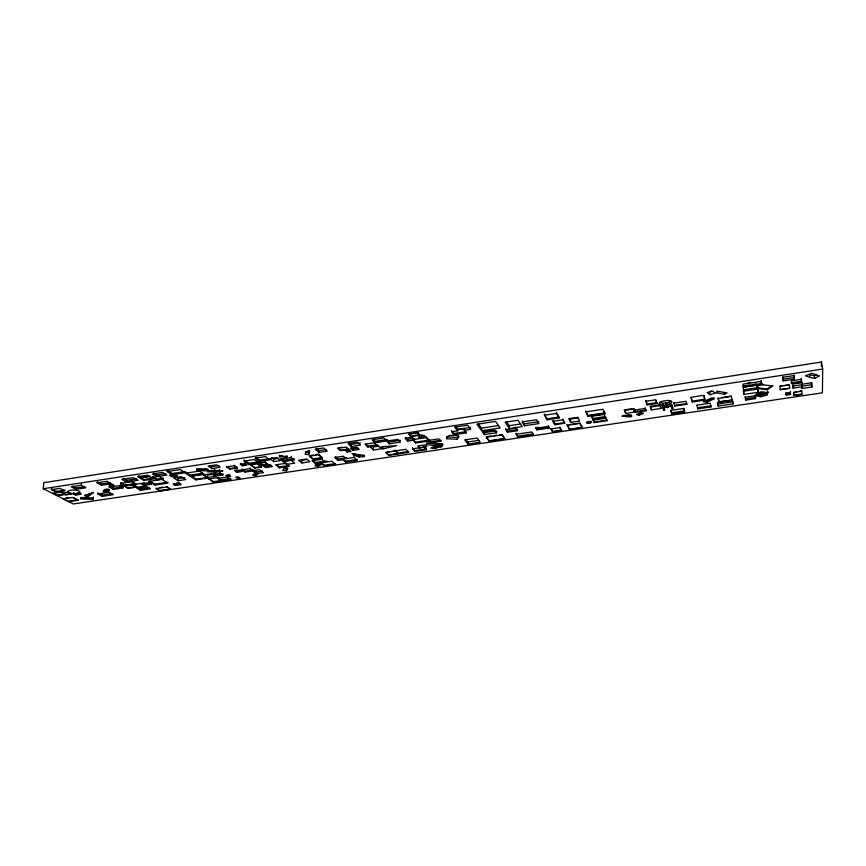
<?xml version="1.0" encoding="UTF-8"?>
<svg xmlns="http://www.w3.org/2000/svg" width="866" height="866" viewBox="0 0 866 866"><rect width="100%" height="100%" fill="white"/><g stroke="black" fill="none" stroke-linecap="round" stroke-linejoin="round"><path stroke-width="1.3" d="M271.848 466.07L265.602 467.012L263.784 466.146L265.602 467.51L271.848 466.568L270.04 464.706L267.54 465.074M256 457.519L259.464 460.138L276.676 457.551L280.573 460.604L273.688 461.654L273.688 459.023L271.718 457.497M264.985 462.108L267.572 464.328L264.985 462.108L248.867 464.555L244.136 461.08L244.147 459.824M271.848 466.568L270.04 464.706M261.597 467.142L256.942 463.678L250.133 464.706L254.831 468.16L261.597 467.142L261.597 466.579L254.831 467.608L251.075 464.836M261.792 465.204L259.183 462.996L261.792 465.204L267.572 464.328M254.831 468.16L254.831 467.608M254.94 473.81L257.938 474.243L255.957 475.791L252.948 475.326L254.94 473.81L254.94 472.89M255.957 475.791L255.968 474.882L257.938 473.323M256.39 473.691L252.645 470.963L245.089 472.1L241.939 469.837L250.036 468.614L252.969 470.747L259.659 469.751L263.545 472.62L256.39 473.691L256.401 472.035L253.597 469.989M256.942 463.678L256.953 463.115L260.666 465.886M259.464 461.448L255.124 458.19L265.516 456.599L269.781 459.878L259.464 461.448L259.464 460.138M250.036 468.614L250.047 467.748M252.645 470.963L252.461 469.967L252.969 470.747M245.847 464.447L242.534 464.955L240.456 463.451L240.445 464.263L242.523 465.767L246.94 465.096L244.883 463.581L244.883 462.769M245.089 472.1L245.1 471.245L241.939 468.971M248.867 464.555L248.878 463.299L245.089 460.517M242.523 465.767L242.534 464.955M821.401 366.047L821.444 362.031L43.744 482.676L43.3 488.727L73.307 503.969L822.397 392.818L822.7 369.057L821.444 362.031M236.883 472.284L234.838 470.844L240.467 470L242.491 471.44L236.883 472.284L234.848 470.227L237.1 469.881M237.306 467.402L229.804 468.538L226.589 466.276L226.589 466.904L229.793 469.155L237.295 468.019L234.134 465.129M237.652 478.552L235.714 477.198L238.237 476.82L240.174 478.173L237.652 478.552L237.663 477.523M227.899 476.809L225.82 475.38L228.711 474.947L230.778 476.376L227.899 476.809L227.92 475.228L229.847 474.936M229.793 469.155L229.804 468.538M218.687 477.837L221.48 479.721L221.404 480.879L230.746 479.493L230.757 478.346M213.372 474.2L215.991 475.975L222.887 474.936L222.908 473.832M230.746 479.493L227.065 476.971L217.68 478.378L217.691 477.707L221.761 481.074L213.447 482.308L208.446 478.324L213.469 481.648L221.772 480.413M217.734 478.368L217.745 477.696M219.996 470.4L219.975 471.45L222.973 470.996L219.856 470.942L219.466 469.61M222.887 474.936L220.289 473.161L220.31 472.057M220.289 471.764L220.31 470.725L207.743 470.682L207.721 471.732L215.688 472.132L219.975 471.45M213.447 482.308L213.469 481.648M207.58 469.848L207.559 470.898L214.53 470.335L214.552 469.285M215.688 472.132L215.71 471.082M215.991 475.975L216.013 474.871L213.393 473.096M207.602 477.502L203.705 474.914L211.488 473.734L215.353 476.343L207.602 477.502L207.656 475.066L220.289 473.161M196.495 469.188L202.785 469.242L196.495 469.188L196.56 470.53L207.461 470.801L207.721 469.253L205.881 468.885M211.791 468.593L208.165 466.114L216.543 464.836L220.116 467.326L211.791 468.593L211.824 466.601L210.016 465.367M196.669 474.741L190.596 475.65L190.574 476.387L195.954 479.872L208.024 478.064L202.731 474.557L202.752 473.821L199.104 474.373M202.774 469.74L204.971 468.69M196.56 470.53L207.472 470.303L207.721 469.253M202.709 473.237L190.152 475.131L185.573 472.165L185.541 473.215L190.13 476.181L203.943 474.092L199.44 471.093L199.461 470.043M195.954 479.872L195.976 479.136L190.596 475.65M190.13 476.181L190.152 475.131M180.788 484.614L178.753 483.347L173.297 484.17L175.343 485.425L180.788 484.614L178.775 482.741L176.588 483.076M175.343 485.425L173.319 483.564M177.021 475.899L175.051 474.146L177.021 475.899L171.879 476.679L169.877 475.412L175.029 474.633M178.093 480.727L173.492 477.837L181.308 476.657L185.854 479.558L178.093 480.727L178.158 478.53L175.397 476.798M178.753 483.347L178.775 482.741M170.548 489.322L166.737 486.584L170.548 489.322L159.983 490.892L156.107 488.586L166.727 487.006M171.879 476.679L169.888 474.925M167.192 470.303L167.149 471.548L180.29 469.534L185.237 472.739L172.182 474.72L172.226 473.486L168.199 470.942M159.983 490.892L156.129 488.164M163.122 478.898L163.154 478.162L156.616 479.158L152.448 476.625L152.427 477.361L156.584 479.894L163.122 478.898L158.998 476.354L159.03 475.618L156.4 476.019M154.949 485.057L148.844 481.399L161.877 479.428L167.885 483.109L154.949 485.057L154.982 484.148L149.894 481.095M156.584 479.894L156.616 479.158M153.585 472.998L156.843 475.012L156.789 476.603L152.438 473.929L162.591 472.381L166.889 475.066L152.427 477.361M148.768 482.719L142.067 483.737L144.709 485.285L151.377 484.278L148.79 482.113L151.409 483.683L144.73 484.679L142.1 483.131L144.33 482.795M143.908 480.446L137.618 476.701L147.393 475.207L153.607 478.974L143.908 480.446L143.94 479.591L138.571 475.813M144.709 485.285L144.73 484.679M140.509 490.318L136.698 488.121L146.722 486.616L150.489 488.835L140.509 490.318L140.563 488.944L133.212 484.635L133.234 483.975M136.189 487.201L132.303 484.332L124.271 485.545L124.239 486.151L128.19 488.402L136.189 487.201L132.281 484.938L124.239 486.151M128.19 488.402L120.785 483.325L131.751 481.658L136.114 484.202M131.751 481.658L131.784 480.987L129.348 481.355M132.281 484.938L132.303 484.332M122.604 486.465L122.658 485.436L120.374 484.614L120.32 485.642L122.604 486.465L124.791 485.999L124.834 484.971M109.289 485.967L109.224 487.114L113.316 489.398L122.875 487.948L122.929 486.811M124.791 485.999L123.6 485.317L123.643 484.289M120.818 482.654L125.224 485.187L125.191 485.848L140.682 483.509L145.12 486.118L137.683 487.244M126.414 482.048L121.868 479.418L133.407 477.653L137.889 480.305L126.414 482.048L126.49 480.338L123.08 478.357M120.32 485.642L121.023 484.202M121.586 486.356L121.63 485.328M112.299 485.804L112.374 484.235L110.729 484.159L110.653 485.739L113.911 485.241L112.677 484.549L109.343 485.003L110.653 485.739M113.316 489.398L113.37 488.251L110.307 486.54M104.526 490.08L105.814 490.145L105.847 489.55L109.278 490.329L109.311 489.734L108.109 491.856L103.357 491.552L104.559 489.485L103.357 491.552M97.23 481.583L97.165 482.806L107.027 481.301L111.313 483.715L101.506 485.209L101.571 483.997L98.313 482.189M97.912 492.711L97.847 493.966L108.954 492.299L113.316 494.702L102.264 496.348L102.34 495.103L99.016 493.317M92.5 492.743L84.836 495.363L87.607 496.499L93.247 492.927L84.803 495.904M92.879 499.574L93.257 497.203L92.879 499.574L80.776 498.827L80.83 497.82L92.933 498.567M87.607 496.499L93.279 492.386M80.787 494.291L80.841 493.339L75.721 494.107L75.656 495.071L80.787 494.291L78.427 493.057L73.285 493.826L73.35 492.873M81.252 485.263L71.185 486.8L75.937 489.312L85.951 487.785L81.252 485.263L81.328 483.986M73.913 493.739L73.978 492.776M75.937 489.312L76.013 488.045L72.463 486.151M77.983 500.256L72.592 497.474L63.283 498.87L68.728 501.641L77.983 500.256L73.697 497.56M62.504 492.538L66.087 494.822L71.153 494.053L68.782 492.397M66.087 494.822L61.973 492.408M71.153 494.053L67.58 491.769M56.333 492.202L56.387 491.368L51.397 488.803L51.332 489.647L56.333 492.202L64.853 490.903L59.906 488.337L51.332 489.647M57.243 495.309L65.221 494.583L60.847 492.332L52.837 493.068L57.243 495.309L63.922 494.302M105.814 490.145L106.02 489.041L108.467 489.171L108.25 490.275M446.824 438.737L447.235 436.551L450.223 435.284L456.447 435.36L459.088 436.659L457.324 439.289L446.824 438.737L446.726 436.875L457.216 437.427L458.395 435.674M80.776 498.827L81.058 497.506L93.203 498.21M308.577 454.542L309.747 451.944L308.415 450.818L306.153 451.673L305.254 454.26L308.577 454.542L309.335 450.721M766.778 395.145L767.85 391.746L766.778 395.145L760.824 396.682L756.061 395.859L757.09 392.46M279.437 456.772L279.989 455.733L286.841 456.653L287.003 457.302L279.437 456.772L279.437 455.321L282.089 455.678M286.484 470.823L287.902 468.192L284.513 467.932L282.608 470.53L286.484 470.823L286.484 468.863L283.896 468.658M108.109 491.856L109.278 490.329M663.789 407.399L663.324 405.429L663.789 407.399L666.506 406.241L665.813 402.755L669.202 402.235L670.944 400.536M669.483 404.379L672.081 401.846L668.043 400.341L661.386 401.391L658.831 403.924L662.88 405.407L669.483 404.379L669.202 402.235M762.329 392.699L765.447 393.186L763.563 394.56L761.495 393.878L758.194 394.885L761.42 393.402L763.487 394.095L765.382 392.72M441.985 445.351L443.002 444.637L442.472 444.02L430.997 442.905L426.873 443.533L426.473 444.572L435.674 445.73L441.985 445.351L441.909 443.76M758.021 388.574L757.544 384.775L757.674 385.597L762.708 384.829L772.981 385.922L767.124 389.852L758.021 388.574L757.891 387.752L766.995 389.029L771.877 385.76M422.954 437.395L424.892 436.128L424.297 435.457L421.038 435.457L418.365 437.114L421.72 437.731L422.954 437.395L422.857 435.327L419.393 435.252M663.735 410.073L662.447 405.559L663.735 410.073L664.601 409.943L663.908 407.247L666.463 405.602L666.928 407.561L668.411 407.345L667.459 403.805L665.976 404.043M664.016 408.113L666.582 406.468M587.321 423.29L587.245 422.511L591.381 421.461L591.456 422.251L589.93 423.149L587.321 423.29L586.228 422.532L587.743 421.623L590.363 421.482L591.456 422.251M718.239 391.41L715.857 392.796L724.571 394.246L727.072 392.893L716.842 391.172M315.614 464.696L318.049 464.696L320.236 463.429M433.216 448.48L433.162 447.408L435.782 447.376L438.542 445.774L440.448 446.207L440.502 447.278L438.597 446.856L435.836 448.447L430.77 448.079L434.461 446.553L440.513 445.654L442.461 446.163L440.502 447.278M318.071 466.417L321.351 464.533L318.471 463.949L314.975 465.876L318.071 466.417L318.049 464.696M809.937 377.392L805.499 375.898L811.713 373.289L819.496 375.941L814.754 378.355L809.937 377.392L809.483 374.762L814.3 375.725L816.66 374.513M703.17 400.698L706.58 401.164L714.06 397.71M706.743 402.3L714.223 398.858L711.408 398.111L703.333 401.846L706.743 402.3L706.58 401.164M758.075 394.008L760.889 392.709L758.194 394.885M641.197 412.822L639.097 413.775L639.27 415.236L643.47 413.32L640.634 412.638L636.597 414.587L639.27 415.236M761.117 391.8L757.815 392.947L760.965 393.186M382.783 448.902L396.79 445.557L380.824 446.943L382.783 448.902L382.707 446.791M711.625 391.086L709.514 391.713L709.936 394.701L715.219 393.132L712.577 391.107L707.165 392.601L709.936 394.701M757.252 393.478L763.238 391.919L768.012 392.763M756.061 395.859L755.91 394.842L760.662 395.675L766.616 394.138M631.606 416.459L629.788 415.117L622.838 415.496L621.95 416.265L630.697 416.665L631.606 416.459L631.433 414.944M659.578 402.149L662.609 403.264L665.813 402.766M43.3 488.727L822.7 369.057M419.75 435.252L417.629 432.372L419.75 435.252L410.722 436.626L408.568 433.769L411.155 433.368M413.742 432.968L416.34 432.578M408.59 434.288L417.65 432.903M748.094 382.696L750.703 382.296M743.396 387.015L761.571 384.255L761.138 380.704L761.257 381.397L742.985 384.19L743.905 394.409L758.205 392.255L757.804 388.802L756.949 388.931L756.765 387.762L743.818 389.732L744.002 390.891M349.55 442.883L351.174 444.41L360.44 442.991M244.136 461.08L254.377 459.51L259.031 463.007L259.031 461.762L248.878 463.299M544.433 415.29L556.481 413.45L559.014 418.018L547.074 419.826L544.346 414.294L547.074 419.826M372.781 439.138L375.021 441.368L386.875 439.56M783.2 380.867L782.961 377.23L794.198 375.508L794.36 379.167L783.2 380.867L782.918 379.211L794.079 377.511L793.97 375.065M141.223 477.404L149.731 476.105M156.843 475.012L165.677 473.659M211.824 466.601L218.968 465.518M408.568 433.769L410.7 436.107L419.729 434.732M455.332 426.126L457.876 429.341L470.66 427.393M316.144 448.263L318.915 450.666L326.114 449.573M339.212 447.657L341.832 447.257M749.794 385.024L743.277 386.02L743.45 387.189L756.505 385.208L756.321 384.039L752.402 384.634M101.571 483.997L110.144 482.687M141.201 477.956L149.71 476.657M76.013 488.045L84.771 486.714M126.49 480.338L136.687 478.779M172.226 473.486L185.27 471.505M645.949 401.261L655.649 399.789L656.872 403.459L647.248 404.92L645.852 400.46L647.248 404.92M743.288 386.333L761.452 383.562M348.327 449.53L345.772 447.17L337.913 448.371L340.5 450.71L348.327 449.53L346.616 447.441M374.329 442.786L364.997 444.204L367.931 447.051L377.219 445.644L374.329 442.786L374.296 441.822M375.065 442.721L386.918 440.913L384.006 437.915L372.066 439.744L375.065 442.721L375.021 441.368M457.551 429.579L464.154 429.103L465.475 430.803M56.387 491.368L64.907 490.069M351.228 446.52L360.494 445.113L357.301 442.05L347.98 443.479L351.228 446.52L351.174 444.41M386.691 441.108L397.959 439.398L400.557 442.136L389.354 443.836L386.691 441.108L386.626 439.311M457.508 428.865L457.627 430.824L451.511 431.755L453.925 434.743L466.211 432.881L466.135 431.647L453.86 433.509L451.435 430.521M273.688 459.023L278.267 458.33M240.445 464.263L244.883 463.581M318.937 452.442L327.337 451.164L323.7 447.96L315.235 449.259L318.937 452.442L318.915 450.666M464.111 428.389L464.23 430.348L470.779 429.341L467.618 425.206L454.726 427.187L457.627 430.824M55.132 492.722L57.427 492.375M387.513 440.22L389.289 442.039L400.482 440.339M185.541 473.215L199.44 471.093M226.589 466.904L234.123 465.756L237.295 468.019M405.829 437.557L407.54 439.398L412.974 438.575L413.05 440.253L415.583 443.024L429.027 441L428.93 439.441L431.03 442.688L440.881 441.205L440.837 440.307L430.987 441.79M478.292 423.799L481.496 428.129L498.61 425.531M143.94 479.591L152.427 478.303M291.257 457.497L280.108 459.186L283.171 461.6L294.267 459.922L291.257 457.497L291.247 456.295M337.902 447.863L340.49 450.201L348.316 449.021M546.987 418.83L558.916 417.022L559.014 418.018M365.701 443.955L367.909 446.098L377.186 444.691M345.231 449.746L349.117 449.151L350.99 451.446L347.125 452.03L345.231 449.746L347.125 452.03M171.901 476.192L177.043 475.402M413.05 440.253L407.605 441.075L405.05 438.315L412.119 437.243L414.121 439.441L426.061 437.633L429.027 441M647.151 404.108L656.764 402.658L656.872 403.459M62.471 492.96L67.559 492.191M259.183 463.245L264.985 462.368M310.623 455.397L313.265 454.996M315.917 454.596L318.558 454.195L322.412 458.06L313.211 459.445L309.303 456.166L318.569 454.758L322.412 458.06M351.347 447.505L352.906 448.956L357.95 448.187M345.242 450.309L349.128 449.725M506.339 421.45L509.219 425.715L520.683 423.972M801.299 378.442L801.375 381.246L791.362 382.761L791.502 383.584L801.515 382.068M281.125 458.796L283.171 460.409L294.256 458.731M522.469 420.995L524.309 423.875L538.749 421.677M378.55 446.185L373.387 446.975L373.484 450.017L381.235 448.848L378.128 445.752L370.323 446.943L373.484 450.017M109.224 487.114L118.837 485.664L122.875 487.948M481.669 430.727L500.115 427.934L495.558 421.406L476.863 424.264L481.669 430.727L481.496 428.129M291.257 459.814L283.431 460.993M352.938 450.407L359.249 449.454L356.944 447.278L350.611 448.242L352.938 450.407L352.906 448.956M347.104 451.457L349.691 451.067M125.224 485.187L135.172 483.683M779.974 386.236L789.446 384.807L789.673 388.239L780.255 389.657L779.974 386.236L782.344 385.879M784.715 385.522L788.266 384.991M585.741 410.885L587.971 415.42L604.771 412.887L604.879 413.883L588.068 416.416L585.849 411.88L602.801 409.304L604.879 413.883M66.108 494.399L71.174 493.642M261.792 464.955L267.572 464.079M591.262 415.301L595.061 414.727M597.594 414.349L603.927 413.396M632.949 409.163L625.317 410.322L625.663 413.363L634.583 412.032L634.226 408.979M414.121 439.441L414.078 438.542L414.598 439.105L413.006 439.343L415.55 442.136L428.984 440.101L426.018 436.724L426.061 437.633M524.46 425.769L538.912 423.582L536.574 419.739L522.014 421.948L524.46 425.769L524.309 423.875M190.574 476.387L202.731 474.557M578.044 417.91L570.369 419.068L570.683 422.337L579.646 420.995L577.752 417.315L568.724 418.679L570.683 422.337M801.375 381.246L801.981 384.223L811.843 382.74L811.875 387.005L802.1 388.466L801.44 379.276L791.372 380.813L791.502 383.584M113.37 488.251L121.738 486.984M178.158 478.53L184.62 477.556M509.435 428.573L522.176 426.657L518.03 420.237L505.116 422.207L509.435 428.573L509.219 425.715M666.084 404.898L667.578 404.682L667.989 406.013L671.377 406.1L671.02 404.422M691.22 397.559L692.14 401.12L704.783 399.215L704.902 400.092L692.259 401.997L691.025 397.256L703.798 395.318L704.902 400.092M801.71 384.731L792.801 386.074L793.148 388.12L802.057 386.777L801.667 384.526M634.572 410.073L645.138 408.481L645.96 410.765L635.449 412.346L634.497 409.347L635.449 412.346M263.784 466.146L270.04 465.194M307.614 459.489L301.855 460.366L301.877 462.974L309.941 461.762L306.64 459.023L298.532 460.247L301.877 462.974M505.712 429.677L515.811 428.161L517.522 430.727L507.465 432.231L505.625 428.638M309.292 455.592L313.211 458.883L322.412 457.497M662.555 406.425L663.432 406.295M289.006 466.363L285.25 463.407L275.594 464.858L279.415 467.802L289.006 466.363L288.995 465.432L279.415 466.871L276.557 464.663M671.864 405.191L671.128 405.299L671.377 406.1M722.157 397.559L731.359 396.173L732.041 400.135L718.986 402.095L718.206 398.154L718.986 402.095M718.26 398.555L731.359 396.173M801.721 386.214L811.485 384.753L811.464 382.61M128.222 487.807L136.211 486.595M666.506 406.241L666.398 405.375L666.809 406.695L668.292 406.479M236.883 471.667L242.491 470.823M635.373 411.621L645.874 410.04L645.96 410.765M154.982 484.148L167.917 482.2M216.013 474.871L221.761 474.005M484.365 434.613L496.575 432.784L496.435 430.835L484.235 432.675L484.365 434.613L482.427 432.015L494.702 430.153L496.575 432.784M552.887 420.595L554.835 424.015L564.643 422.543L564.708 423.257L554.9 424.73L552.952 421.32L562.824 419.837L564.708 423.257M283.409 461.535L286.96 464.328L294.732 463.158L291.225 460.355L291.247 459.186M506.22 429.493L507.389 431.203L517.435 429.688L515.735 427.111L515.811 428.161M591.77 416.351L592.777 418.44L605.366 416.546L605.464 417.531L592.874 419.425L591.37 416.297L604.035 414.381L605.464 417.531M674.733 406.046L686.868 404.216L686.781 403.556L674.646 405.375L674.733 406.046L673.78 402.474L673.867 403.155L686.078 401.304L686.868 404.216M325.183 462.022L321.935 459.251L312.02 460.734L315.321 463.494L325.183 462.022L325.172 461.026M651.427 409.889L660.953 408.46L660.585 405.526L651.07 406.966L651.427 409.889L650.171 406.316L659.773 404.866L660.953 408.46M65.978 498.004L68.63 497.604M245.1 471.245L252.656 470.108M535.924 427.663L536.92 429.265L549.336 427.403L549.39 427.988L536.963 429.85L535.924 427.663L538.414 427.284M195.976 479.136L206.833 477.512M601.957 418.191L604.5 417.813M672.038 407.756L672.763 407.648L672.882 408.514L672.146 408.622L671.496 405.97L672.146 408.622M535.978 428.248L548.438 426.375L549.39 427.988M663.627 409.207L664.493 409.077L664.601 409.943M593.123 420.118L605.832 418.213L606.969 420.703L594.314 422.597L593.058 419.534L594.314 422.597M745.236 397.213L755.293 395.708M630.697 416.665L630.524 415.15L629.441 415.052L626.659 415.474L626.832 416.979M718.921 401.694L732.041 400.135M696.805 405.18L710.196 403.166L711.018 406.901L697.736 408.882L696.957 405.277M312.832 460.431L315.311 462.498L323.938 461.21M335.478 456.869L337.978 459.077L345.437 457.962M487.536 436.637L491.498 436.042M494.129 435.641L496.77 435.252M499.411 434.851L502.053 434.461L504.856 438.802L489.149 441.14L486.237 437.222L502.074 434.851L504.856 438.802M567.219 424.957L579.884 423.063L582.125 427.403L569.601 429.59L567.219 424.957L569.601 429.59M140.563 488.944L149.298 487.634M387.091 452.052L389.483 451.695M393.067 451.154L405.862 449.292L408.763 452.344L388.585 455.343L385.9 452.669L395.459 450.796L398.089 453.492L388.574 454.899L385.89 452.225M208.435 478.995L216.803 477.74L221.761 481.074M326.926 461.232L320.745 462.163L324.36 465.215L335.413 463.581L335.423 464.317L324.371 465.962L320.756 462.909L331.873 461.242L335.423 464.317M567.252 425.282L579.917 423.387L582.158 427.728M256.401 472.035L262.366 471.147M755.455 397.299L745.464 398.793L745.669 400.135L755.661 398.641L755.206 395.34M102.34 495.103L112.158 493.642M342.936 459.716L338.011 460.452L334.666 457.508L343.434 456.198L346.162 458.644L354.129 457.454L357.257 460.333L345.577 462.065L342.936 459.716L342.904 458.341M412.465 448.848L423.972 447.127L426.364 449.768L414.922 451.467L412.433 448.025L414.922 451.467M594.26 422.002L606.904 420.118L606.969 420.703M799.145 391.4L801.786 391.01L801.948 394.246L794.079 395.416L793.873 392.19L796.514 391.789M175.365 484.83L180.799 484.018M732.658 401.813L717.936 404.011L718.228 406.078L732.961 403.881L732.235 399.41M516.104 434.267L531.702 431.939L533.402 434.624L517.89 436.929L516.039 433.487L517.89 436.929M550.917 428.984L559.793 427.652L561.514 430.683L552.692 432.004L550.863 428.399L552.692 432.004M794.079 395.416L793.96 392.666L801.786 391.01M68.75 501.165L78.005 499.779M160.102 487.569L162.765 487.179M786.209 394.322L790.409 393.694L790.528 394.441L786.339 395.058L786.09 392.341M466.168 439.896L467.846 441.996L478.92 440.35M395.102 450.006L398.079 453.048L408.72 451.457M414.89 450.656L426.321 448.945L426.364 449.768M346.162 458.644L346.151 457.768L346.703 458.276L342.914 458.839L345.556 461.199L357.236 459.456M221.48 479.721L229.436 478.541M670.879 410.332L671.626 412.746L684.497 410.82L684.66 412.075L671.789 413.991L670.674 410.387L683.642 408.449L684.66 412.075M794.003 394.939L801.948 394.246M517.836 436.161L533.337 433.855L533.402 434.624M486.216 436.832L489.128 440.751L504.835 438.413M467.976 444.096L480.284 442.266L477.058 438.044L464.631 439.906L467.976 444.096L467.846 441.996M552.638 431.42L561.46 430.11L561.514 430.683M569.579 429.265L582.125 427.403M160.004 490.47L170.559 488.9M426.386 442.981L435.598 444.139L440.642 443.836M353.664 455.148L351.899 453.513L363.59 455.646L364.391 456.663L359.065 456.956L353.664 455.148L353.631 453.697L359.022 455.516L364.348 455.224M120.969 485.231L123.6 485.317M214.53 470.335L219.444 470.66M103.39 490.946L108.142 491.26M305.233 452.171L308.556 452.463M252.959 474.406L255.968 474.882M667.881 405.147L668.065 406.241L671.605 406.836M204.961 469.188L207.71 469.751M84.836 495.363L87.639 495.958M73.285 493.826L75.656 495.071M97.847 493.966L102.264 496.348M97.165 482.806L101.506 485.209M131.784 480.987L133.959 482.265M167.149 471.548L172.182 474.72M269.748 458.601L273.688 461.654M283.431 460.366L283.431 461.556M426.321 448.945L423.994 446.358L424.026 447.181M431.03 442.688L428.973 440.339L438.878 438.845L440.881 441.205M464.23 430.348L466.211 432.881M559.739 427.068L561.46 430.11M558.916 417.022L556.383 412.454L556.481 413.45M562.759 419.112L564.015 421.396M606.904 420.118L605.767 417.618L605.832 418.213M603.732 410.592L604.771 412.887M625.663 413.363L624.245 409.889L633.23 408.535L634.583 412.032M645.051 407.745L645.874 410.04M655.952 400.2L656.764 402.658M663.908 407.247L664.493 409.077M668.065 406.241L668.411 407.345M671.756 404.314L672.882 408.514M683.815 408.395L684.497 410.82M703.95 395.632L704.783 399.215M718.228 406.078L717.492 402.517L732.344 400.298L732.961 403.881M207.559 470.898L207.721 471.732M814.3 375.725L814.754 378.355M811.485 384.753L811.875 387.005M794.079 377.511L794.36 379.167M789.673 388.239L780.255 389.657M766.995 389.029L767.124 389.852M762.578 384.006L762.708 384.829M762.318 392.309L762.405 393.175M760.662 395.675L760.824 396.682M758.205 392.255L757.707 389.061L743.418 391.226L743.905 394.409M745.171 396.845L745.669 400.135M724.301 392.417L724.571 394.246M711.018 406.901L710.856 405.764L697.585 407.745L697.736 408.882M692.14 401.12L692.259 401.997M671.626 412.746L671.789 413.991M667.307 402.528L667.578 404.682M666.809 406.695L666.928 407.561M662.609 403.264L662.88 405.407M756.505 385.208L756.949 388.931M629.441 415.052L629.614 416.568M628.51 415.193L628.684 416.708M761.257 381.397L761.571 384.255M592.777 418.44L592.874 419.425M589.854 422.37L589.93 423.149M587.971 415.42L588.068 416.416M554.835 424.015L554.9 424.73M548.384 425.791L548.438 426.375M536.92 429.265L536.963 429.85M507.389 431.203L507.465 432.231M782.767 376.775L782.918 379.211M786.339 395.058L786.209 393.088L790.42 392.45L790.301 391.713L790.528 394.441M457.876 429.341L457.919 430.056M457.216 437.427L457.324 439.289M453.86 433.509L453.925 434.743M438.542 445.774L438.597 446.856M435.598 444.139L435.674 445.73M435.782 447.376L435.836 448.447M421.623 435.663L421.72 437.731M793.148 388.12L792.953 384.039L801.938 382.675L801.981 384.223M419.35 447.051L419.393 447.874L426.906 446.759L425.184 444.832L417.639 445.958L419.393 447.874L419.296 446.997M415.55 442.136L415.583 443.024M407.54 439.398L407.605 441.075M398.079 453.048L398.111 453.925M389.289 442.039L389.354 443.836M802.057 386.777L802.1 388.466M367.909 446.098L367.931 447.051M359.022 455.516L359.065 456.956M354.107 456.577L354.129 457.454M345.556 461.199L345.577 462.065M337.978 459.077L338.011 460.452M324.36 465.215L324.371 465.962M321.925 458.244L321.935 459.251M318.558 454.195L318.569 454.758M315.311 462.498L315.321 463.494M313.211 458.883L313.211 459.445M287.003 457.302L287.003 455.852L286.083 456.209L286.094 457.659M286.96 463.775L286.96 464.328M285.25 462.476L285.25 463.407M283.171 460.409L283.171 461.6M279.415 466.871L279.415 467.802M79.185 493.035L78.254 493.371A5.975 1.819 2.6 0 1 74.075 493.75L72.538 493.631A5.975 1.819 2.6 0 1 68.338 491.087A5.975 1.819 2.6 0 1 76.424 490.362A5.975 1.819 2.6 0 1 79.185 493.035"/></g></svg>
